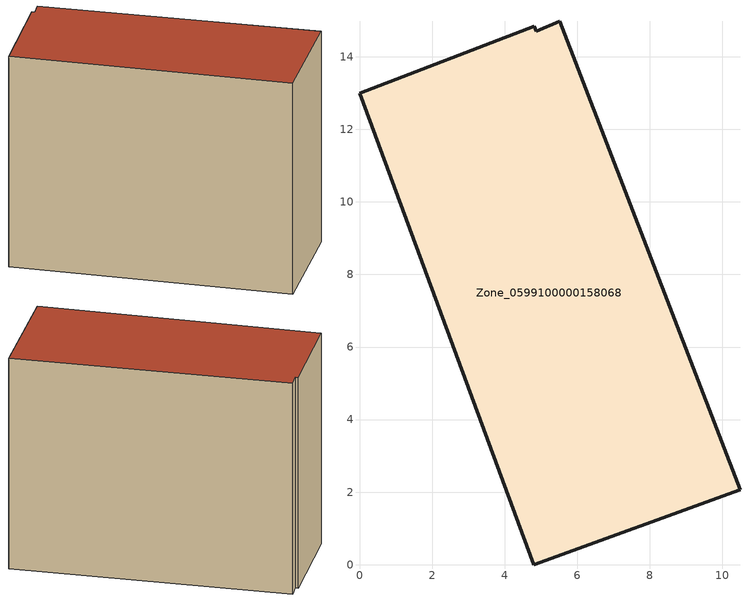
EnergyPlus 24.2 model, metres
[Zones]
Zone_0599100000158068
 floor ground (C_G): 5.52,14.98 10.49,2.07 4.81,0 0,13 4.82,14.84 4.88,14.7 z0
 wall outside (C_F): 4.81,0 10.49,2.07 5.52,14.98 4.88,14.7 4.82,14.84 0,13 4.81,0 z0:11.05
 roof outside (C_R): 10.49,2.07 5.52,14.98 4.88,14.7 4.82,14.84 0,13 4.81,0 z11.05
[BUILDING]
Pand.0599100000158068: North Axis=0; Terrain=City; Loads Convergence Tolerance Value=0.04; Temperature Convergence Tolerance Value=0.4; Solar Distribution=FullExterior; Maximum Number of Warmup Days=25; Minimum Number of Warmup Days=1
[Site:Location]
Rotterdam.The.Hague.AP_ZH_NLD Design_Conditions: Latitude=51.96; Longitude=4.45; Time Zone=1; Elevation=-4.5
[SITE:GROUNDTEMPERATURE:BUILDINGSURFACE]
18, 18, 18, 18, 18, 18, 18, 18, 18, 18, 18, 18
[MATERIAL] Thermal Absorptance=0.9; Solar Absorptance=0.7; Visible Absorptance=0.7
Name | Roughness | Thickness | Conductivity | Density | Specific Heat
G.TI.1946 | MediumSmooth | 0.15 | 1 | 540 | 1210
F.TI.1946 | Rough | 0.3 | 0.857143 | 1920 | 840
R.TI.1946 | MediumRough | 0.2 | 0.1 | 1500 | 1000
[CONSTRUCTION]
C_G: G.TI.1946
C_F: F.TI.1946
C_R: R.TI.1946
[ZONE]
Zone_0599100000158068: Type=1; Multiplier=1; Ceiling Height=Autocalculate; Volume=Autocalculate; Floor Area=autocalculate; Part of Total Floor Area=Yes
[ZONEINFILTRATION:DESIGNFLOWRATE]
Infil_Zone_0599100000158068: Zone or ZoneList or Space or SpaceList=Zone_0599100000158068; Schedule=AlwaysOn; Design Flow Rate Calculation Method=Flow/Area; Flow Rate per Floor Area=0.003; Constant Term Coefficient=1; Temperature Term Coefficient=0; Velocity Term Coefficient=0; Velocity Squared Term Coefficient=0
[HVACTEMPLATE:ZONE:IDEALLOADSAIRSYSTEM]
Zone_0599100000158068: Maximum Heating Supply Air Temperature=50; Minimum Cooling Supply Air Temperature=13; Maximum Heating Supply Air Humidity Ratio=0.0156; Minimum Cooling Supply Air Humidity Ratio=0.0077; Heating Limit=NoLimit; Cooling Limit=NoLimit; Dehumidification Control Type=ConstantSensibleHeatRatio; Cooling Sensible Heat Ratio=0.7; Dehumidification Setpoint=60; Humidification Control Type=None; Humidification Setpoint=30; Outdoor Air Method=None; Outdoor Air Flow Rate per Person=0.00944; Outdoor Air Flow Rate per Zone Floor Area=0; Outdoor Air Flow Rate per Zone=0; Demand Controlled Ventilation Type=None; Outdoor Air Economizer Type=NoEconomizer; Heat Recovery Type=None; Sensible Heat Recovery Effectiveness=0.7; Latent Heat Recovery Effectiveness=0.65
[ZONECONTROL:THERMOSTAT]
ThermostatControl_Zone_0599100000158068: Zone or ZoneList=Zone_0599100000158068; Control Type Schedule=DualSetpointControlType; Control 1=Thermostat_Zone_0599100000158068; Temperature Difference Between Cutout And Setpoint=0
[THERMOSTATSETPOINT:DUALSETPOINT]
Thermostat_Zone_0599100000158068: Heating Setpoint Temperature Schedule=HeatingSetpoint_Zone_0599100000158068; Cooling Setpoint Temperature Schedule=CoolingSetpoint_Zone_0599100000158068
[SCHEDULE:COMPACT]
HeatingSetpoint_Zone_0599100000158068: Through: 12/31, For: AllDays, Until: 24:00, 21
CoolingSetpoint_Zone_0599100000158068: Through: 12/31, For: AllDays, Until: 24:00, 24
DualSetpointControlType: Through: 12/31, For: AllDays, Until: 24:00, 4
AlwaysOn: Through: 12/31, For: AllDays, Until: 24:00, 1
